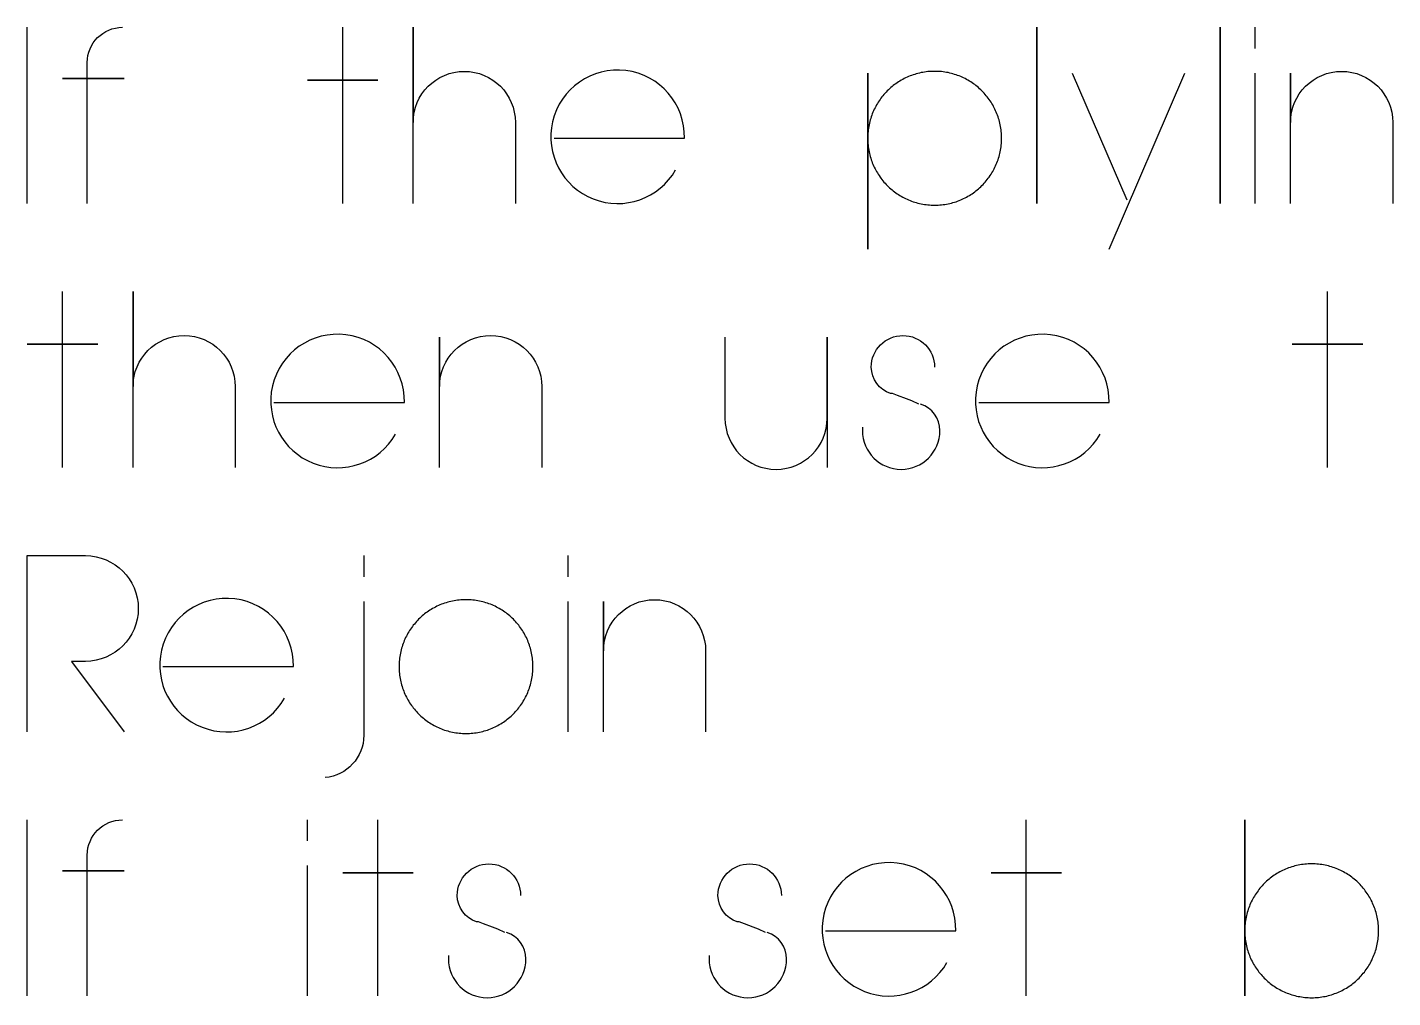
# Model space of a CAD drawing. Extents: x -767 to 3747, y -438 to 2808.
# Drawn here: x -650.9 to -340.9, y -315.1 to -94.7 of the extents above; entities that cross this region are included whole.
import ezdxf

# ---------------------------------------------------------------- set-up
doc = ezdxf.new("R2010")
doc.units = 0
doc.layers.add('T5_LOGOLAYER_2', color=18, linetype='CONTINUOUS')

msp = doc.modelspace()

# ---------------------------------------------------------------- linework, layer by layer
at = {"layer": 'T5_LOGOLAYER_2'}
for points in [[(-650.87, -134.67), (-650.87, -94.67)], [(-579.27, -134.67), (-579.27, -106.67), (-587.27, -106.67), (-571.27, -106.67), (-579.27, -106.67), (-579.27, -94.67)], [(-372.07, -99.47), (-372.07, -94.67)], [(-413.67, -105.07), (-401.27, -133.87)], [(-405.27, -145.07), (-388.07, -105.07)], [(-372.07, -134.67), (-372.07, -105.07)], [(-642.87, -194.67), (-642.87, -166.67), (-650.87, -166.67), (-634.87, -166.67), (-642.87, -166.67), (-642.87, -154.67)], [(-355.67, -194.67), (-355.67, -166.67), (-363.67, -166.67), (-347.67, -166.67), (-355.67, -166.67), (-355.67, -154.67)], [(-574.47, -214.67), (-574.47, -219.47)], [(-528.07, -219.47), (-528.07, -214.67)], [(-528.07, -254.67), (-528.07, -225.07)], [(-650.87, -314.67), (-650.87, -274.67)], [(-587.27, -279.47), (-587.27, -274.67)], [(-571.27, -314.67), (-571.27, -286.67), (-579.27, -286.67), (-563.27, -286.67), (-571.27, -286.67), (-571.27, -274.67)], [(-424.07, -314.67), (-424.07, -286.67), (-432.07, -286.67), (-416.07, -286.67), (-424.07, -286.67), (-424.07, -274.67)], [(-587.27, -314.67), (-587.27, -285.07)]]:
    msp.add_lwpolyline(points, dxfattribs=at)
for points in [[(-637.27, -134.67), (-637.27, -106.27), (-642.87, -106.27), (-628.87, -106.27), (-637.27, -106.27), (-637.27, -102.67, -0.413333), (-629.27, -94.67)], [(-563.27, -134.67), (-563.27, -94.67), (-563.27, -116.27, -1), (-540.07, -116.27), (-540.07, -134.67)], [(-531.27, -119.87), (-501.67, -119.87, 0.90232), (-531.62, -116.13, 0.862347), (-503.67, -127.07)], [(-364.07, -134.67), (-364.07, -105.07), (-364.07, -116.27, -1), (-340.87, -116.27), (-340.87, -134.67)], [(-626.87, -194.67), (-626.87, -154.67), (-626.87, -176.27, -1), (-603.67, -176.27), (-603.67, -194.67)], [(-594.87, -179.87), (-565.27, -179.87, 0.90232), (-595.22, -176.13, 0.862347), (-567.27, -187.07)], [(-557.27, -194.67), (-557.27, -165.07), (-557.27, -176.27, -1), (-534.07, -176.27), (-534.07, -194.67)], [(-492.47, -165.07), (-492.47, -183.47, 1), (-469.27, -183.47), (-469.27, -165.07), (-469.27, -194.67)], [(-448.47, -180.27), (-450.07, -179.47), (-451.27, -179.07), (-453.27, -178.27), (-454.47, -177.87), (-454.87, -177.87, -0.313298), (-459.27, -171.87, -1), (-444.87, -171.87)], [(-434.87, -179.87), (-405.27, -179.87, 0.90232), (-435.22, -176.13, 0.862347), (-407.27, -187.07)], [(-461.27, -185.47), (-461.27, -186.27, 1), (-443.67, -186.27, 0.329104), (-448.07, -180.27)], [(-650.87, -254.67), (-650.87, -214.67), (-637.67, -214.67, -1), (-637.67, -238.67), (-640.87, -238.67), (-628.87, -254.67)], [(-620.07, -239.87), (-590.47, -239.87, 0.90232), (-620.42, -236.13, 0.862347), (-592.47, -247.07)], [(-574.47, -225.07), (-574.47, -255.47, -0.388428), (-583.27, -265.07)], [(-520.07, -254.67), (-520.07, -225.07), (-520.07, -236.27, -1), (-496.87, -236.27), (-496.87, -254.67)], [(-637.27, -314.67), (-637.27, -286.27), (-642.87, -286.27), (-628.87, -286.27), (-637.27, -286.27), (-637.27, -282.67, -0.413333), (-629.27, -274.67)], [(-542.47, -300.27), (-544.07, -299.47), (-545.27, -299.07), (-547.27, -298.27), (-548.47, -297.87), (-548.87, -297.87, -0.313298), (-553.27, -291.87, -1), (-538.87, -291.87)], [(-483.27, -300.27), (-484.87, -299.47), (-486.07, -299.07), (-488.07, -298.27), (-489.27, -297.87), (-489.67, -297.87, -0.313298), (-494.07, -291.87, -1), (-479.67, -291.87)], [(-469.67, -299.87), (-440.07, -299.87, 0.90232), (-470.02, -296.13, 0.862347), (-442.07, -307.07)], [(-555.27, -305.47), (-555.27, -306.27, 1), (-537.67, -306.27, 0.329104), (-542.07, -300.27)], [(-496.07, -305.47), (-496.07, -306.27, 1), (-478.47, -306.27, 0.329104), (-482.87, -300.27)]]:
    msp.add_lwpolyline(points, format="xyb", dxfattribs=at)
for points in [[(-421.67, -134.67), (-421.67, -94.67)], [(-380.07, -134.67), (-380.07, -94.67)], [(-460.07, -134.67), (-460.07, -105.07), (-460.07, -119.87), (-460.07, -120.26), (-460.05, -120.65), (-460.03, -121.04), (-459.99, -121.42), (-459.95, -121.8), (-459.9, -122.18), (-459.84, -122.56), (-459.76, -122.93), (-459.68, -123.3), (-459.59, -123.66), (-459.5, -124.03), (-459.39, -124.39), (-459.27, -124.74), (-459.15, -125.09), (-459.02, -125.44), (-458.88, -125.78), (-458.73, -126.12), (-458.57, -126.46), (-458.41, -126.79), (-458.24, -127.11), (-458.06, -127.43), (-457.87, -127.75), (-457.68, -128.06), (-457.48, -128.36), (-457.27, -128.67), (-457.05, -128.96), (-456.83, -129.25), (-456.6, -129.53), (-456.37, -129.81), (-456.12, -130.09), (-455.88, -130.35), (-455.62, -130.61), (-455.36, -130.87), (-455.09, -131.12), (-454.82, -131.36), (-454.54, -131.6), (-454.26, -131.82), (-453.97, -132.05), (-453.67, -132.26), (-453.37, -132.47), (-453.07, -132.67), (-452.75, -132.87), (-452.44, -133.05), (-452.12, -133.23), (-451.79, -133.4), (-451.46, -133.57), (-451.13, -133.72), (-450.79, -133.87), (-450.45, -134.01), (-450.1, -134.14), (-449.75, -134.27), (-449.39, -134.38), (-449.03, -134.49), (-448.67, -134.59), (-448.31, -134.68), (-447.94, -134.76), (-447.56, -134.83), (-447.19, -134.89), (-446.81, -134.94), (-446.43, -134.99), (-446.04, -135.02), (-445.66, -135.05), (-445.27, -135.06), (-444.87, -135.07), (-444.48, -135.06), (-444.09, -135.05), (-443.7, -135.02), (-443.32, -134.99), (-442.94, -134.94), (-442.56, -134.89), (-442.18, -134.83), (-441.81, -134.76), (-441.44, -134.68), (-441.07, -134.59), (-440.71, -134.49), (-440.35, -134.38), (-440, -134.27), (-439.65, -134.14), (-439.3, -134.01), (-438.96, -133.87), (-438.62, -133.72), (-438.28, -133.57), (-437.95, -133.4), (-437.63, -133.23), (-437.31, -133.05), (-436.99, -132.87), (-436.68, -132.67), (-436.37, -132.47), (-436.07, -132.26), (-435.78, -132.05), (-435.49, -131.82), (-435.2, -131.6), (-434.93, -131.36), (-434.65, -131.12), (-434.39, -130.87), (-434.12, -130.61), (-433.87, -130.35), (-433.62, -130.09), (-433.38, -129.81), (-433.14, -129.53), (-432.91, -129.25), (-432.69, -128.96), (-432.48, -128.67), (-432.27, -128.36), (-432.07, -128.06), (-431.87, -127.75), (-431.69, -127.43), (-431.51, -127.11), (-431.34, -126.79), (-431.17, -126.46), (-431.02, -126.12), (-430.87, -125.78), (-430.73, -125.44), (-430.6, -125.09), (-430.47, -124.74), (-430.36, -124.39), (-430.25, -124.03), (-430.15, -123.66), (-430.06, -123.3), (-429.98, -122.93), (-429.91, -122.56), (-429.85, -122.18), (-429.8, -121.8), (-429.75, -121.42), (-429.72, -121.04), (-429.69, -120.65), (-429.68, -120.26), (-429.67, -119.87), (-429.68, -119.47), (-429.69, -119.08), (-429.72, -118.7), (-429.75, -118.31), (-429.8, -117.93), (-429.85, -117.55), (-429.91, -117.18), (-429.98, -116.8), (-430.06, -116.43), (-430.15, -116.07), (-430.25, -115.7), (-430.36, -115.35), (-430.47, -114.99), (-430.6, -114.64), (-430.73, -114.29), (-430.87, -113.95), (-431.02, -113.61), (-431.17, -113.28), (-431.34, -112.95), (-431.51, -112.62), (-431.69, -112.3), (-431.87, -111.98), (-432.07, -111.67), (-432.27, -111.37), (-432.48, -111.07), (-432.69, -110.77), (-432.91, -110.48), (-433.14, -110.2), (-433.38, -109.92), (-433.62, -109.65), (-433.87, -109.38), (-434.12, -109.12), (-434.39, -108.86), (-434.65, -108.61), (-434.93, -108.37), (-435.2, -108.14), (-435.49, -107.91), (-435.78, -107.69), (-436.07, -107.47), (-436.37, -107.26), (-436.68, -107.06), (-436.99, -106.87), (-437.31, -106.68), (-437.63, -106.5), (-437.95, -106.33), (-438.28, -106.16), (-438.62, -106.01), (-438.96, -105.86), (-439.3, -105.72), (-439.65, -105.59), (-440, -105.46), (-440.35, -105.35), (-440.71, -105.24), (-441.07, -105.14), (-441.44, -105.06), (-441.81, -104.97), (-442.18, -104.9), (-442.56, -104.84), (-442.94, -104.79), (-443.32, -104.74), (-443.7, -104.71), (-444.09, -104.69), (-444.48, -104.67), (-444.87, -104.67), (-445.27, -104.67), (-445.66, -104.69), (-446.04, -104.71), (-446.43, -104.74), (-446.81, -104.79), (-447.19, -104.84), (-447.56, -104.9), (-447.94, -104.97), (-448.31, -105.06), (-448.67, -105.14), (-449.03, -105.24), (-449.39, -105.35), (-449.75, -105.46), (-450.1, -105.59), (-450.45, -105.72), (-450.79, -105.86), (-451.13, -106.01), (-451.46, -106.16), (-451.79, -106.33), (-452.12, -106.5), (-452.44, -106.68), (-452.75, -106.87), (-453.07, -107.06), (-453.37, -107.26), (-453.67, -107.47), (-453.97, -107.69), (-454.26, -107.91), (-454.54, -108.14), (-454.82, -108.37), (-455.09, -108.61), (-455.36, -108.86), (-455.62, -109.12), (-455.88, -109.38), (-456.12, -109.65), (-456.37, -109.92), (-456.6, -110.2), (-456.83, -110.48), (-457.05, -110.77), (-457.27, -111.07), (-457.48, -111.37), (-457.68, -111.67), (-457.87, -111.98), (-458.06, -112.3), (-458.24, -112.62), (-458.41, -112.95), (-458.57, -113.28), (-458.73, -113.61), (-458.88, -113.95), (-459.02, -114.29), (-459.15, -114.64), (-459.27, -114.99), (-459.39, -115.35), (-459.5, -115.7), (-459.59, -116.07), (-459.68, -116.43), (-459.76, -116.8), (-459.84, -117.18), (-459.9, -117.55), (-459.95, -117.93), (-459.99, -118.31), (-460.03, -118.7), (-460.05, -119.08), (-460.07, -119.47), (-460.07, -119.87), (-460.07, -145.07)], [(-551.27, -255.07), (-550.88, -255.06), (-550.49, -255.05), (-550.1, -255.02), (-549.72, -254.99), (-549.34, -254.94), (-548.96, -254.89), (-548.58, -254.83), (-548.21, -254.76), (-547.84, -254.68), (-547.47, -254.59), (-547.11, -254.49), (-546.75, -254.38), (-546.4, -254.27), (-546.05, -254.14), (-545.7, -254.01), (-545.36, -253.87), (-545.02, -253.72), (-544.68, -253.57), (-544.35, -253.4), (-544.03, -253.23), (-543.71, -253.05), (-543.39, -252.87), (-543.08, -252.67), (-542.77, -252.47), (-542.47, -252.26), (-542.18, -252.05), (-541.89, -251.82), (-541.6, -251.6), (-541.33, -251.36), (-541.05, -251.12), (-540.79, -250.87), (-540.52, -250.61), (-540.27, -250.35), (-540.02, -250.09), (-539.78, -249.81), (-539.54, -249.53), (-539.31, -249.25), (-539.09, -248.96), (-538.88, -248.67), (-538.67, -248.36), (-538.47, -248.06), (-538.27, -247.75), (-538.09, -247.43), (-537.91, -247.11), (-537.74, -246.79), (-537.57, -246.46), (-537.42, -246.12), (-537.27, -245.78), (-537.13, -245.44), (-537, -245.09), (-536.87, -244.74), (-536.76, -244.39), (-536.65, -244.03), (-536.55, -243.66), (-536.46, -243.3), (-536.38, -242.93), (-536.31, -242.56), (-536.25, -242.18), (-536.2, -241.8), (-536.15, -241.42), (-536.12, -241.04), (-536.09, -240.65), (-536.08, -240.26), (-536.07, -239.87), (-536.08, -239.47), (-536.09, -239.08), (-536.12, -238.7), (-536.15, -238.31), (-536.2, -237.93), (-536.25, -237.55), (-536.31, -237.18), (-536.38, -236.8), (-536.46, -236.43), (-536.55, -236.07), (-536.65, -235.7), (-536.76, -235.35), (-536.87, -234.99), (-537, -234.64), (-537.13, -234.29), (-537.27, -233.95), (-537.42, -233.61), (-537.57, -233.28), (-537.74, -232.95), (-537.91, -232.62), (-538.09, -232.3), (-538.27, -231.98), (-538.47, -231.67), (-538.67, -231.37), (-538.88, -231.07), (-539.09, -230.77), (-539.31, -230.48), (-539.54, -230.2), (-539.78, -229.92), (-540.02, -229.65), (-540.27, -229.38), (-540.52, -229.12), (-540.79, -228.86), (-541.05, -228.61), (-541.33, -228.37), (-541.6, -228.14), (-541.89, -227.91), (-542.18, -227.69), (-542.47, -227.47), (-542.77, -227.26), (-543.08, -227.06), (-543.39, -226.87), (-543.71, -226.68), (-544.03, -226.5), (-544.35, -226.33), (-544.68, -226.16), (-545.02, -226.01), (-545.36, -225.86), (-545.7, -225.72), (-546.05, -225.59), (-546.4, -225.46), (-546.75, -225.35), (-547.11, -225.24), (-547.47, -225.14), (-547.84, -225.06), (-548.21, -224.97), (-548.58, -224.9), (-548.96, -224.84), (-549.34, -224.79), (-549.72, -224.74), (-550.1, -224.71), (-550.49, -224.69), (-550.88, -224.67), (-551.27, -224.67), (-551.67, -224.67), (-552.06, -224.69), (-552.44, -224.71), (-552.83, -224.74), (-553.21, -224.79), (-553.59, -224.84), (-553.96, -224.9), (-554.34, -224.97), (-554.71, -225.06), (-555.07, -225.14), (-555.43, -225.24), (-555.79, -225.35), (-556.15, -225.46), (-556.5, -225.59), (-556.85, -225.72), (-557.19, -225.86), (-557.53, -226.01), (-557.86, -226.16), (-558.19, -226.33), (-558.52, -226.5), (-558.84, -226.68), (-559.15, -226.87), (-559.47, -227.06), (-559.77, -227.26), (-560.07, -227.47), (-560.37, -227.69), (-560.66, -227.91), (-560.94, -228.14), (-561.22, -228.37), (-561.49, -228.61), (-561.76, -228.86), (-562.02, -229.12), (-562.28, -229.38), (-562.52, -229.65), (-562.77, -229.92), (-563, -230.2), (-563.23, -230.48), (-563.45, -230.77), (-563.67, -231.07), (-563.88, -231.37), (-564.08, -231.67), (-564.27, -231.98), (-564.46, -232.3), (-564.64, -232.62), (-564.81, -232.95), (-564.97, -233.28), (-565.13, -233.61), (-565.28, -233.95), (-565.42, -234.29), (-565.55, -234.64), (-565.67, -234.99), (-565.79, -235.35), (-565.9, -235.7), (-565.99, -236.07), (-566.08, -236.43), (-566.16, -236.8), (-566.24, -237.18), (-566.3, -237.55), (-566.35, -237.93), (-566.39, -238.31), (-566.43, -238.7), (-566.45, -239.08), (-566.47, -239.47), (-566.47, -239.87), (-566.47, -240.26), (-566.45, -240.65), (-566.43, -241.04), (-566.39, -241.42), (-566.35, -241.8), (-566.3, -242.18), (-566.24, -242.56), (-566.16, -242.93), (-566.08, -243.3), (-565.99, -243.66), (-565.9, -244.03), (-565.79, -244.39), (-565.67, -244.74), (-565.55, -245.09), (-565.42, -245.44), (-565.28, -245.78), (-565.13, -246.12), (-564.97, -246.46), (-564.81, -246.79), (-564.64, -247.11), (-564.46, -247.43), (-564.27, -247.75), (-564.08, -248.06), (-563.88, -248.36), (-563.67, -248.67), (-563.45, -248.96), (-563.23, -249.25), (-563, -249.53), (-562.77, -249.81), (-562.52, -250.09), (-562.28, -250.35), (-562.02, -250.61), (-561.76, -250.87), (-561.49, -251.12), (-561.22, -251.36), (-560.94, -251.6), (-560.66, -251.82), (-560.37, -252.05), (-560.07, -252.26), (-559.77, -252.47), (-559.47, -252.67), (-559.15, -252.87), (-558.84, -253.05), (-558.52, -253.23), (-558.19, -253.4), (-557.86, -253.57), (-557.53, -253.72), (-557.19, -253.87), (-556.85, -254.01), (-556.5, -254.14), (-556.15, -254.27), (-555.79, -254.38), (-555.43, -254.49), (-555.07, -254.59), (-554.71, -254.68), (-554.34, -254.76), (-553.96, -254.83), (-553.59, -254.89), (-553.21, -254.94), (-552.83, -254.99), (-552.44, -255.02), (-552.06, -255.05), (-551.67, -255.06)], [(-374.47, -314.67), (-374.47, -274.67), (-374.47, -299.87), (-374.47, -300.26), (-374.45, -300.65), (-374.43, -301.04), (-374.39, -301.42), (-374.35, -301.8), (-374.3, -302.18), (-374.24, -302.56), (-374.16, -302.93), (-374.08, -303.3), (-373.99, -303.66), (-373.9, -304.03), (-373.79, -304.39), (-373.67, -304.74), (-373.55, -305.09), (-373.42, -305.44), (-373.28, -305.78), (-373.13, -306.12), (-372.97, -306.46), (-372.81, -306.79), (-372.64, -307.11), (-372.46, -307.43), (-372.27, -307.75), (-372.08, -308.06), (-371.88, -308.36), (-371.67, -308.67), (-371.45, -308.96), (-371.23, -309.25), (-371, -309.53), (-370.77, -309.81), (-370.52, -310.09), (-370.28, -310.35), (-370.02, -310.61), (-369.76, -310.87), (-369.49, -311.12), (-369.22, -311.36), (-368.94, -311.6), (-368.66, -311.82), (-368.37, -312.05), (-368.07, -312.26), (-367.77, -312.47), (-367.47, -312.67), (-367.15, -312.87), (-366.84, -313.05), (-366.52, -313.23), (-366.19, -313.4), (-365.86, -313.57), (-365.53, -313.72), (-365.19, -313.87), (-364.85, -314.01), (-364.5, -314.14), (-364.15, -314.27), (-363.79, -314.38), (-363.43, -314.49), (-363.07, -314.59), (-362.71, -314.68), (-362.34, -314.76), (-361.96, -314.83), (-361.59, -314.89), (-361.21, -314.94), (-360.83, -314.99), (-360.44, -315.02), (-360.06, -315.05), (-359.67, -315.06), (-359.27, -315.07), (-358.88, -315.06), (-358.49, -315.05), (-358.1, -315.02), (-357.72, -314.99), (-357.34, -314.94), (-356.96, -314.89), (-356.58, -314.83), (-356.21, -314.76), (-355.84, -314.68), (-355.47, -314.59), (-355.11, -314.49), (-354.75, -314.38), (-354.4, -314.27), (-354.05, -314.14), (-353.7, -314.01), (-353.36, -313.87), (-353.02, -313.72), (-352.68, -313.57), (-352.35, -313.4), (-352.03, -313.23), (-351.71, -313.05), (-351.39, -312.87), (-351.08, -312.67), (-350.77, -312.47), (-350.47, -312.26), (-350.18, -312.05), (-349.89, -311.82), (-349.6, -311.6), (-349.33, -311.36), (-349.05, -311.12), (-348.79, -310.87), (-348.52, -310.61), (-348.27, -310.35), (-348.02, -310.09), (-347.78, -309.81), (-347.54, -309.53), (-347.31, -309.25), (-347.09, -308.96), (-346.88, -308.67), (-346.67, -308.36), (-346.47, -308.06), (-346.27, -307.75), (-346.09, -307.43), (-345.91, -307.11), (-345.74, -306.79), (-345.57, -306.46), (-345.42, -306.12), (-345.27, -305.78), (-345.13, -305.44), (-345, -305.09), (-344.87, -304.74), (-344.76, -304.39), (-344.65, -304.03), (-344.55, -303.66), (-344.46, -303.3), (-344.38, -302.93), (-344.31, -302.56), (-344.25, -302.18), (-344.2, -301.8), (-344.15, -301.42), (-344.12, -301.04), (-344.09, -300.65), (-344.08, -300.26), (-344.07, -299.87), (-344.08, -299.47), (-344.09, -299.08), (-344.12, -298.7), (-344.15, -298.31), (-344.2, -297.93), (-344.25, -297.55), (-344.31, -297.18), (-344.38, -296.8), (-344.46, -296.43), (-344.55, -296.07), (-344.65, -295.7), (-344.76, -295.35), (-344.87, -294.99), (-345, -294.64), (-345.13, -294.29), (-345.27, -293.95), (-345.42, -293.61), (-345.57, -293.28), (-345.74, -292.95), (-345.91, -292.62), (-346.09, -292.3), (-346.27, -291.98), (-346.47, -291.67), (-346.67, -291.37), (-346.88, -291.07), (-347.09, -290.77), (-347.31, -290.48), (-347.54, -290.2), (-347.78, -289.92), (-348.02, -289.65), (-348.27, -289.38), (-348.52, -289.12), (-348.79, -288.86), (-349.05, -288.61), (-349.33, -288.37), (-349.6, -288.14), (-349.89, -287.91), (-350.18, -287.69), (-350.47, -287.47), (-350.77, -287.26), (-351.08, -287.06), (-351.39, -286.87), (-351.71, -286.68), (-352.03, -286.5), (-352.35, -286.33), (-352.68, -286.16), (-353.02, -286.01), (-353.36, -285.86), (-353.7, -285.72), (-354.05, -285.59), (-354.4, -285.46), (-354.75, -285.35), (-355.11, -285.24), (-355.47, -285.14), (-355.84, -285.06), (-356.21, -284.97), (-356.58, -284.9), (-356.96, -284.84), (-357.34, -284.79), (-357.72, -284.74), (-358.1, -284.71), (-358.49, -284.69), (-358.88, -284.67), (-359.27, -284.67), (-359.67, -284.67), (-360.06, -284.69), (-360.44, -284.71), (-360.83, -284.74), (-361.21, -284.79), (-361.59, -284.84), (-361.96, -284.9), (-362.34, -284.97), (-362.71, -285.06), (-363.07, -285.14), (-363.43, -285.24), (-363.79, -285.35), (-364.15, -285.46), (-364.5, -285.59), (-364.85, -285.72), (-365.19, -285.86), (-365.53, -286.01), (-365.86, -286.16), (-366.19, -286.33), (-366.52, -286.5), (-366.84, -286.68), (-367.15, -286.87), (-367.47, -287.06), (-367.77, -287.26), (-368.07, -287.47), (-368.37, -287.69), (-368.66, -287.91), (-368.94, -288.14), (-369.22, -288.37), (-369.49, -288.61), (-369.76, -288.86), (-370.02, -289.12), (-370.28, -289.38), (-370.52, -289.65), (-370.77, -289.92), (-371, -290.2), (-371.23, -290.48), (-371.45, -290.77), (-371.67, -291.07), (-371.88, -291.37), (-372.08, -291.67), (-372.27, -291.98), (-372.46, -292.3), (-372.64, -292.62), (-372.81, -292.95), (-372.97, -293.28), (-373.13, -293.61), (-373.28, -293.95), (-373.42, -294.29), (-373.55, -294.64), (-373.67, -294.99), (-373.79, -295.35), (-373.9, -295.7), (-373.99, -296.07), (-374.08, -296.43), (-374.16, -296.8), (-374.24, -297.18), (-374.3, -297.55), (-374.35, -297.93), (-374.39, -298.31), (-374.43, -298.7), (-374.45, -299.08), (-374.47, -299.47), (-374.47, -299.87)]]:
    msp.add_lwpolyline(points, close=True, dxfattribs=at)

doc.saveas('drawing.dxf')
